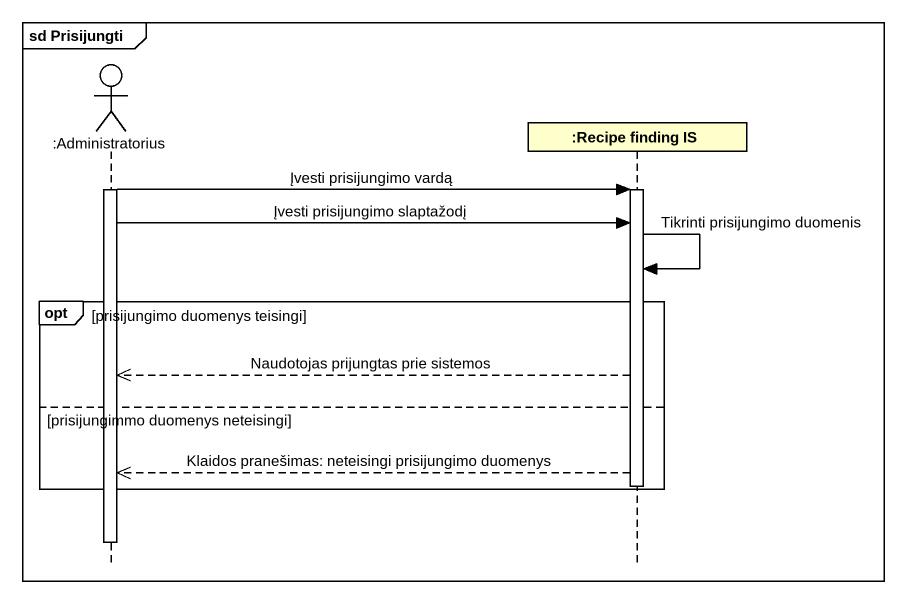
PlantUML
@startuml
mainframe sd Prisijungti
hide footbox
actor ":Administratorius" as Administratorius
participant ":Recipe finding IS" as Recipe_finding_IS

activate Administratorius
Administratorius -> Recipe_finding_IS : Įvesti prisijungimo vardą
activate Recipe_finding_IS
Administratorius -> Recipe_finding_IS : Įvesti prisijungimo slaptažodį
Recipe_finding_IS -> Recipe_finding_IS : Tikrinti prisijungimo duomenis
opt prisijungimo duomenys teisingi
  Recipe_finding_IS -->> Administratorius : Naudotojas prijungtas prie sistemos
else prisijungimmo duomenys neteisingi
  Recipe_finding_IS -->> Administratorius : Klaidos pranešimas: neteisingi prisijungimo duomenys
  deactivate Recipe_finding_IS
end
deactivate Administratorius
@enduml
